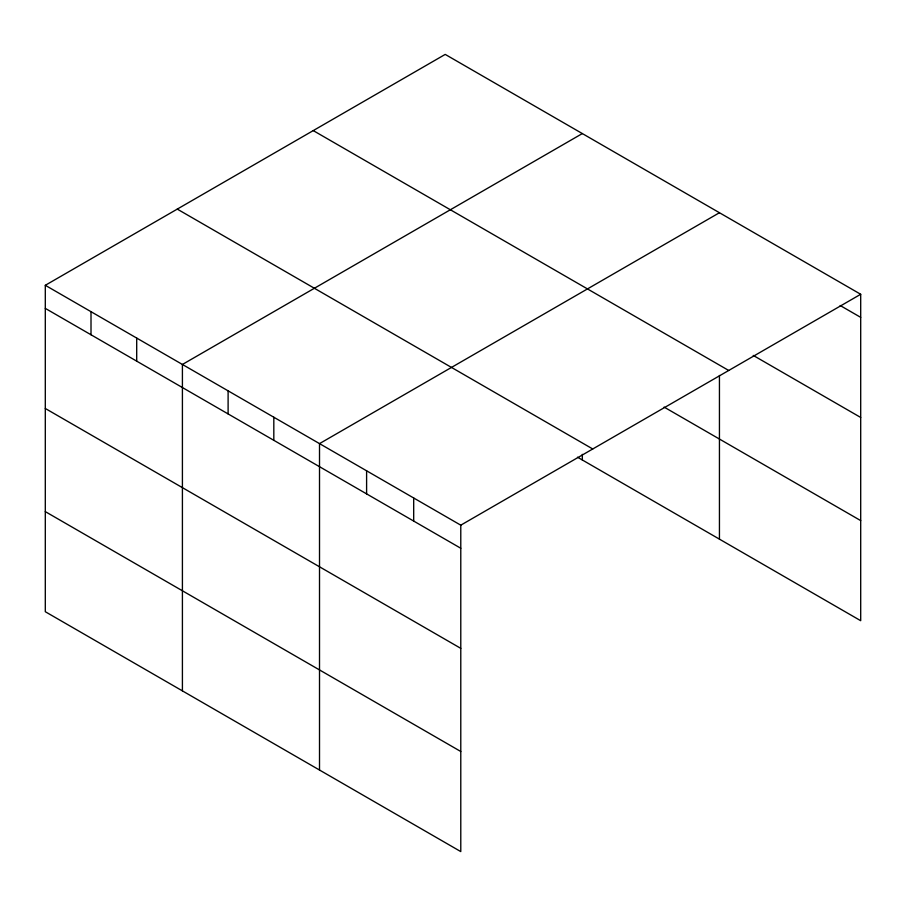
<?xml version="1.0" encoding="UTF-8"?>
<svg xmlns="http://www.w3.org/2000/svg" width="906" height="906" viewBox="0 0 906 906"><rect width="100%" height="100%" fill="white"/><g stroke="black" fill="none" stroke-linecap="round" stroke-linejoin="round"><path stroke-width="1.36" d="M45.3 285.299L460.78 525.174L460.78 851.595L45.3 611.72L45.3 285.299L445.22 54.405L860.7 294.28L860.7 620.701L577.518 457.202M582.332 133.567L182.412 364.461L182.412 690.882M719.443 212.729L319.512 443.623L319.512 770.032M460.78 525.174L860.7 294.28M840.179 305.515L860.7 317.36M753.248 355.424L860.7 417.462M313.25 130.6L728.73 370.475M664.109 407.1L860.7 520.599M177.27 209.105L592.75 448.98M45.3 308.38L460.78 548.255M45.3 408.481L460.78 648.356M45.3 511.618L460.78 751.493M719.443 375.469L719.443 539.138M582.332 454.348L582.332 459.988M413.691 497.994L413.691 521.075M366.602 470.803L366.602 493.883M273.816 417.236L273.816 440.316M228.108 390.848L228.108 413.929M136.704 338.074L136.704 361.154M91.008 311.687L91.008 334.767"/></g></svg>
